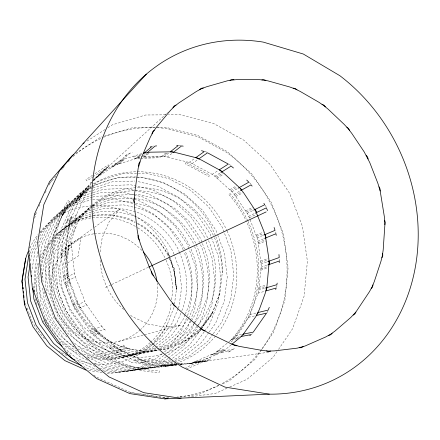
<?xml version="1.0" encoding="UTF-8"?>
<svg xmlns="http://www.w3.org/2000/svg" width="440" height="440" viewBox="0 0 440 440"><rect width="100%" height="100%" fill="white"/><g stroke="black" fill="none" stroke-linecap="round" stroke-linejoin="round"><path stroke-width="0.33" stroke-dasharray="2.2 1.65" d="M176.226 364.969L168.234 364.936L146.163 361.185L139.915 359.002L120.362 349.718L114.752 345.851L97.856 331.43L93.33 326.145L82.187 310.382L77.374 301.318L70.032 281.787L68.145 273.273L66.105 254.238L66.022 247.363L69.471 224.29L71.973 216.343L67.21 220.341L65.236 224.719L60.891 252.532L63.938 281.155L74.228 308.368L90.987 332.057L112.877 350.422L138.149 362.137L164.852 366.487L177.375 364.689M276.898 285.274L276.881 286.473L276.149 288.019M147.56 153.522L143.017 157.328L165.468 156.662L190.57 162.762L213.582 175.098L233.145 192.786L248.144 214.693L257.714 239.487L261.267 265.705L258.528 291.781L249.535 316.102L234.696 337.095L227.629 342.837M69.856 222.657L69.966 220.803L70.868 219.225M75.13 220.913L75.906 215.886L85.564 194.37M76.043 278.382L74.674 274.885L71.434 244.948L72.034 241.346M201.179 328.955L211.877 314.237L219.901 293.32L222.475 270.859A91.24 85.553 63.8 0 0 215.826 236.693M174.427 304.172L176.418 289.636L174.389 271.271L176.27 288.316L176.435 287.914L176.209 289.713L176.435 287.914L173.982 267.954L170.176 258.005M171.05 303.848L170.412 308.875A71.764 68.514 64.5 0 1 150.678 342.166M171.567 299.794L172.678 291A71.764 68.514 64.5 0 0 166.084 260.266M173.976 307.472L166.573 326.249A79.992 76.417 63.5 0 1 153.769 343.112M100.117 251.9L102.179 237.804L108.988 222.123L119.592 209.143L93.588 227.964M41.794 278.295L44.644 259.732L52.421 242.369L64.356 228.074L79.503 217.789L92.263 213.587M39.683 272.987L38.434 281.1L40.562 300.476L47.658 318.852L59.208 334.846L74.355 347.27M40.727 266.228L41.355 262.169L49.033 245.064L60.808 230.973L75.752 220.82L92.747 215.21M65.582 263.23L65.39 264.468L78.1 256.163L80.977 237.914L68.272 247.159L65.582 263.23L67.936 285.257A82.709 77.347 64.8 0 0 158.923 350.334M37.818 251.592L34.556 272.371L37.24 297.149L46.288 320.678L61.034 341.154L80.361 357.022L87.83 360.393M39.001 263.302L37.967 269.929L40.711 295.125L49.918 319.066L64.922 339.895L75.543 348.623M40.139 256.009L41.794 245.399L51.772 223.355L67.001 205.332L86.246 192.489L108.042 185.559L130.845 184.811L153.148 190.124L173.547 201.003L190.806 216.684L203.918 236.143L205.084 239.294M30.613 260.981L31.779 253.633L36.85 242.49M31.581 272.69L35.008 250.982L37.224 246.098M91.366 186.175L79.222 194.26L63.305 213.131L52.899 236.275L48.78 262.196A99.281 92.868 64.8 0 0 175.472 363.572M279.29 261.014L279.615 259.303M66.621 257.851L70.582 242.319L77.567 222.365A82.709 77.347 64.8 0 1 90.838 206.454M219.901 293.32L211.877 314.237L200.64 328.24M66.022 247.363L65.566 249.172L65.94 251.037M267.966 310.668L267.663 311.817L266.563 313.104M86.191 193.078L87.576 189.877L89.832 187.275M67.21 220.341L74.547 204.089L79.431 199.777L81.406 195.388L91.911 182.941M74.547 204.089L76.494 199.777L88.875 188.617M63.888 213.384L64.24 212.493L62.425 215.193L63.888 213.384L62.777 214.302M198.286 325.754L197.544 327.624L184.003 345.928L168.729 357.945M198.534 325.127C211.53 299.645 211.789 268.576 199.595 242.748M193.93 323.895L191.912 328.972L178.536 346.995L166.755 356.246M194.183 323.263C206.118 299.035 205.326 269.687 194.013 245.382M190.201 320.903L186.45 330.275L173.234 348.029L164.252 355.069M190.448 320.276L194.7 309.656L197.588 287.529L195.024 265.265L189.118 249.321M186.511 318.202L181.154 331.534L168.102 349.03L162.718 353.238M187.534 315.667C194.585 295.031 192.891 271.596 183.854 251.774M184.976 314.732L182.683 320.397L171.325 335.517L156.382 347.089L138.776 354.261L119.653 356.422L100.32 353.32L82.17 345.081L66.55 332.239L56.21 317.922M185.229 314.1C194.579 294.69 194.15 271.166 185.383 251.614M188.485 318.28C199.672 296.813 200.948 270.468 190.674 248.413M180.835 313.17L177.309 321.844L166.089 336.738L154.501 345.697M181.841 310.69C189.431 292.132 187.594 270.452 179.388 252.373M178.035 308.688L172.095 323.252L161.013 337.925L152.928 344.168M178.294 308.055L179.069 306.152L181.566 287.755L179.504 269.214L174.202 254.815M38.61 243.04L44.715 229.609L59.521 212.108L78.221 199.612L92.351 195.085M39.188 246.378L48.186 226.534L63.201 208.774L82.17 196.108L92.587 192.781M52.899 236.275L63.476 212.982A99.281 92.868 64.8 0 1 91.025 185.29M29.766 253.759L37.829 236.077M39.666 236.297L41.355 232.584L55.957 215.336L74.404 203L92.032 197.329M75.587 227.299L68.904 241.742L67.342 263.34L67.546 279.692M34.667 215.567L35.519 213.73M38.94 206.36L40.937 202.059M45.215 192.852L46.354 190.394M81.406 195.388L69.355 222.052L65.005 250.102L68.096 278.966L78.485 306.427L95.381 330.33L117.442 348.865L142.906 360.701L146.163 361.185M80.834 197.093L82.676 194.156M62.249 215.479L77.396 197.406A91.24 85.553 63.8 0 1 92.488 186.753M62.425 215.193L64.24 212.493M277.013 351.643L273.262 357.148L246.983 379.33L229.543 387.096M278.509 349.437L292.617 328.713L304.134 296.043L307.395 261.223L302.423 226.314L289.625 193.303L269.748 164.048L243.87 140.245L213.373 123.382L179.96 114.686L168.366 114.796M108.224 166.92L105.397 168.746L103.252 171.353M93.66 180.868L98.857 174.708L118.222 161.904L124.009 159.148L142.791 153.285M261.591 349.657L254.777 359.541L229.345 380.809L221.216 384.401M261.971 349.107L273.576 332.266L284.829 300.905L288.118 267.471L283.443 233.954L271.189 202.279L252.071 174.246L227.145 151.481L197.758 135.432L165.555 127.248L155.969 127.386M77.743 198.566L91.586 181.973M200.783 329.505L198.798 332.228L181.39 346.038A91.24 85.553 63.8 0 1 165.281 353.282M212.883 334.252L207.74 341.297L188.837 356.307L174.504 362.296M213.279 333.713L221.986 321.794L230.808 299.161L233.794 274.863L230.868 250.41L222.277 227.26L208.56 206.8L190.526 190.278L169.219 178.756L145.926 173.063L122.106 173.718L99.33 180.879L91.933 185.801M208.742 332.645L201.509 342.513L182.864 357.28L173.388 361.235M209.143 332.096L215.573 323.323L224.29 301.054L227.26 277.145L224.406 253.088L217.365 234.113M204.204 331.82L195.476 343.69L177.089 358.221L173.349 359.777M204.606 331.282L209.363 324.808L217.987 302.885L220.946 279.356L218.147 255.679L209.836 233.277L196.531 213.494L179.02 197.544L158.329 186.456L137.704 181.506M200.937 329.522L189.646 344.828L172.035 358.71M201.344 328.972L203.357 326.238L211.888 304.661L214.825 281.496L212.091 258.187L205.315 239.921M201.438 327.124L212.344 312.395M196.84 326.447L194.051 330.204L178.272 342.529L159.632 350.152M197.241 325.908C217.344 302.957 221.073 268.125 208.527 240.642M194.596 322.856L188.084 331.595L172.524 343.728L158.587 349.421M195.003 322.311L199.887 315.755L207.268 297.291L209.858 277.415L207.559 257.384L200.58 238.42L189.349 221.683L174.565 208.225L157.113 198.907L138.072 194.403L135.394 194.497M191.153 321.118L182.314 332.948L166.964 344.883L148.857 352.275L129.162 354.497L109.241 351.274L90.525 342.749L74.393 329.461L62.062 312.367L54.467 292.749L52.135 272.079L55.176 251.922L63.267 233.739L75.702 218.806L91.493 208.098M191.554 320.579C207.004 297.236 206.751 266.057 194.716 241.247C182.666 218.796 160.644 201.713 135.058 198.468M188.238 318.895L176.732 334.252L161.585 346.005L158.51 347.259M40.288 232.887L52.509 218.46L70.703 206.283L90.668 199.843M49.489 183.639L56.199 175.906M61.562 169.714L62.458 168.685M62.904 168.168L64.691 166.106M68.266 161.975L69.608 160.43M234.328 348.42L231.787 350.559L230.153 351.065L213.213 353.766L191.004 363.38L180.356 364.645M231.154 344.872L222.332 352.072L201.152 361.042L194.898 362.709L179.559 364.573M227.112 343.261L214.792 353.276L213.213 353.766M97.878 176.143L100.397 173.899M105.397 168.746L93.649 179.46L115.308 165.066L139.821 157.371M93.627 180.015L168.377 111.925M92.526 181.115L106.964 167.915M96.371 177.705L101.629 172.92M90.689 182.969L91.63 182.116M93.505 180.411L95.849 178.277M97.46 176.93L102.734 172.134M79.58 193.936L88.501 185.851L71.896 205.519L72.111 205.046L61.177 229.235L56.947 256.19L59.879 283.899L69.834 310.233L86.059 333.157L107.267 350.922L131.78 362.263L131.335 362.137L157.163 366.339L175.824 364.133M79.508 196.207L84.475 191.752M111.573 167.547L117.09 162.602M78.661 197.28L83.617 192.841M112.689 166.859L118.222 161.904M114.021 166.122L127.886 153.83L132.363 152.438M116.963 164.72L129.608 153.478M75.928 201.448L86.993 191.62M118.377 164.148L124.009 159.148M75.152 202.846L80.047 198.517M119.614 163.713L125.268 158.708M135.592 158.697L141.521 153.637M136.84 158.351L141.801 154.127M138.314 158.015L140.8 155.909M143.017 156.216L146.531 153.263M66.677 221.639L71.429 217.663M144.326 157.245L149.391 153.021M66.121 223.174L76.824 214.275M119.581 161.156L120.885 160.078L122.573 159.731M65.126 226.534L75.79 217.784M56.964 234.108L59.362 232.15M161.04 156.788L166.87 152.163M162.338 156.788L168.19 152.174M168.201 358.358L166.095 360.014L144.903 368.814L121.792 371.564L99.028 368.016M163.851 156.871L169.186 152.674M163.724 355.482L155.793 361.691L135.174 370.233L112.717 372.906L104.016 371.558M166.215 356.664L160.864 360.866L139.964 369.534L117.183 372.245L102.24 369.925M162.179 353.661L150.882 362.494L130.537 370.904L108.389 373.549L106.409 373.241M184.222 341.286L200.222 328.763L198.798 332.228L184.222 341.286L165.303 349.036L159.324 349.707M167.079 157.218L172.464 153.032M153.972 346.104L151.344 348.139L133.975 355.201L115.121 357.341L96.074 354.293L78.199 346.192M152.389 344.581C131.626 361.097 100.766 361.928 78.001 348.915M61.342 250.762L71.901 243.095M68.14 246.389L93.038 228.365M188.947 162.525L194.728 158.4M61.259 254.364L71.819 246.857M192.005 163.702L197.83 159.605M61.309 256.047L65.995 252.758M61.419 257.499L66.105 254.238M63.305 213.131L65.175 211.86M92.224 205.876L88.242 208.571L75.262 224.197L66.836 243.276L63.707 264.468L66.209 286.22L74.234 306.889L87.213 324.913L104.17 338.927L123.822 347.936L144.7 351.351L158.659 349.784M92.791 205.491C112.178 189.464 139.255 187.16 162.514 195.283C181.462 203.165 196.856 217.52 206.635 235.499L207.581 238.073M92.323 206.404L83.919 212.102L71.126 227.491L62.816 246.257L59.714 267.096L62.156 288.47L70.032 308.781L82.786 326.48L99.462 340.247L118.789 349.091L139.343 352.435L158.279 350.306M92.884 206.024L100.172 201.091L118.657 195.102L134.722 194.524M92.444 206.899L79.739 215.512L67.127 230.67L58.933 249.139L55.858 269.632L58.245 290.648L65.978 310.607L78.518 327.998L94.913 341.517L113.933 350.202L134.167 353.485L154.154 351.23L157.955 349.679M93 206.525L95.761 204.655L113.982 198.732L133.117 198.011M91.421 187.143L75.004 198.077L59.329 216.656L49.066 239.426L45.155 264.792L48.032 290.868L57.58 315.661L73.112 337.243L93.423 353.98L116.941 364.656L141.873 368.599L166.403 365.684L173.882 362.56M91.988 186.764L94.82 184.882L117.26 177.799L140.734 177.111L163.686 182.672L184.679 193.974L202.45 210.205L215.958 230.318L217.129 233.481M92.626 175.191L85.904 179.641L86.944 180.917L93.731 176.418M94.864 173.707L108.306 164.808L108.999 166.287L94.297 176.038M250.954 334.631L252.368 333.691M75.63 153.323L100.595 137.242L101.899 136.851M87.082 141.053L105.006 129.558M107.894 127.705L112.519 124.735L145.607 115.005L165.638 114.818M212.053 174.449L218.163 170.549M223.553 350.856L220.726 352.567M214.759 176.358L220.352 172.849M215.98 177.32L222.712 173.124M217.003 178.189L223.185 174.361M63.404 276.155L68.145 273.273M63.602 277.607L68.349 274.758M63.91 279.285L74.641 272.932M64.763 282.849L75.532 276.661M229.752 189.717L236.704 185.757M230.72 190.647L237.105 187.028M65.246 284.493L70.032 281.787M231.803 191.769L237.622 188.496M65.731 285.89L70.521 283.212M233.998 194.288L239.85 191.054M199.672 361.532L198.154 362.368L196.433 362.395M191.004 363.38L207.125 361.091L210.183 359.739M125.164 155.683L126.55 154.924M234.971 195.514L241.417 191.978M235.763 196.609L242.809 192.77M230.153 351.065L227.535 352.374M245.537 210.887L252.747 207.306M246.268 212.02L253.49 208.461M247.066 213.367L253.094 210.419M248.628 216.337L254.678 213.439M249.288 217.762L256.564 214.302M105.496 287.441L111.078 284.818M111.7 284.526L148.297 267.317M72.435 303.627L77.374 301.318M73.002 304.992L77.951 302.715M73.722 306.554L84.931 301.483L76.549 279.846M227.051 388.201L215.221 393.47L187.858 397.127M218.713 385.506L198.698 394.356L177.909 397.117M75.449 309.798L86.741 304.882L99.941 323.889M152.295 146.371L153.335 145.931M186.247 369.144L210.81 358.661L209.979 357.258L185.779 367.565M256.047 235.169L263.445 232.018M256.498 236.44L263.291 233.569M256.96 237.936L263.142 235.351M170.857 360.817L155.293 367.301L131.489 370.134L107.333 366.339L87.026 357.154M172.755 361.499L160.749 366.509L136.593 369.38L112.052 365.514L88.918 355.031L72.897 341.836M170.236 359.661L150.013 368.071L126.561 370.86L102.767 367.136L94.056 363.204M257.796 241.181L263.995 238.645M156.046 348.266L143.732 353.282L124.328 355.476L104.709 352.314L86.279 343.932L70.406 330.875L58.278 314.072L50.815 294.778L48.538 274.45L51.552 254.612L59.532 236.709L71.797 221.997L87.368 211.437L92.428 209.781M258.115 242.71L265.551 239.69M258.329 244.041L265.777 241.043M260.645 261.124L268.153 258.423M260.794 262.466L267.674 260.007M260.893 264.017L267.157 261.805M260.947 267.344L267.212 265.183M260.893 268.895L268.416 266.327M260.794 270.221L267.685 267.889M92.901 213.378C105.87 209.402 119.785 211.728 132.583 215.364C149.924 222.365 164.098 235.312 173.052 251.686L173.971 254.194M90.046 330.429L101.998 326.502L102.988 328.202L105.842 330.555M93.06 209.572L105.078 205.639L123.679 204.881L133.458 207.141M91.135 212.113C57.8 222.156 39.567 260.365 46.915 293.403M91.779 211.904C106.266 205.904 122.529 207.922 137.181 212.278C154.776 219.412 169.136 232.573 178.216 249.2L179.152 251.74M92.774 207.68L109.456 202.24L128.321 201.504L132.946 202.576M92.686 197.12L95.299 196.284L117.172 195.465L138.562 200.437L158.125 210.749L174.674 225.665L187.226 244.216L188.881 248.683M92.989 194.876L99.413 192.819L121.589 192.022L133.413 194.794M90.987 332.057L96.305 330.352L97.856 331.43M93.236 192.572L103.659 189.25L126.143 188.474L134.139 190.366M92.411 188.133L90.459 188.749L70.934 201.768L55.484 220.066L45.37 242.468L41.498 267.405L43.197 282.92M93.06 187.924L112.574 181.742L135.025 181.044M92.51 333.113L104.577 329.312M93.726 334.301L99.094 332.64M94.814 335.269L100.205 333.63M259.006 287.216L265.903 285.148M104.5 136.076L132.457 127.738L155.281 127.397M258.83 288.536L266.349 286.308M258.561 290.059L264.825 288.216M257.812 293.266L265.326 291.115M118.564 341.38L143.831 334.895M144.496 334.725L181.071 325.336L164.643 327.036L147.879 324.049L132.11 316.52L129.492 314.292M109.082 347.237L114.752 345.851M249.981 314.452L256.795 312.818M110.215 348.128L115.907 346.764M111.573 349.102L124.476 346.071L125.835 347.446L130.454 349.602M248.468 317.339L255.261 315.75M114.587 351.021L127.617 348.079M116.034 351.835L121.836 350.548M164.852 366.487L176.512 364.678M173.267 365.145L171.551 365.525L169.835 365.068M179.96 364.315L184.74 363.748M117.304 352.473L123.134 351.202M203.803 361.438L207.125 361.091M122.458 357.467L125.565 356.857M235.538 335.621L241.428 334.466M233.332 337.992L239.195 336.875M232.243 339.036L238.095 337.931M231.264 339.884L237.754 338.668M133.776 360.107L139.915 359.002M135.069 360.663L141.229 359.563M136.593 361.224L150.557 358.782L152.18 359.733L176.572 363.709M139.909 362.247L154.011 359.854M141.477 362.632L147.757 361.581M142.835 362.901L149.144 361.856M218.29 350.433L225.885 349.173M217.25 351.225L224.823 349.982M215.996 352.083L233.03 349.316M211.877 354.47L219.368 353.287M210.694 355.02L218.163 353.843M160.237 365.739L166.859 364.755M161.59 365.915L168.234 364.936M163.163 366.042L177.562 363.941M170.28 365.118L176.385 364.232M177.062 364.133L182.485 363.341L178.486 363.814M195.184 361.603L202.406 360.558M193.952 362.082L201.152 361.042M179.762 364.21L181.709 363.924M192.495 362.566L208.67 360.239M189.31 363.413L205.37 361.119M186.489 363.918L268.648 352.226M178.844 145.459L179.96 145.321L181.638 145.904M176.946 365.052L166.535 366.113M168.861 397.518A136.746 126.792 64.8 0 1 164.758 397.551L163.004 397.639L156.266 396.616M93.434 215.177L110.605 214.407L128.117 218.361L135.251 222.079M92.664 199.584L112.893 198.798L133.996 203.665M140.124 158.296L133.947 158.472L133.633 156.888L142.456 156.646M140.811 158.279L160.034 157.74L160.105 156.167L143.138 156.629M204.892 151.63L206.019 151.8L207.51 152.79M164.758 397.551L130.213 392.326L97.35 377.443A136.746 126.792 64.8 0 1 93.385 374.864M129.971 392.645L137.39 393.767M138.061 393.866L152.218 396.006M152.895 396.11L155.59 396.517M100.001 370.937L89.958 369.38L83.847 366.63M88.6 370.486L102.454 372.631M98.164 369.292L94.089 368.654L76.714 360.839M134.107 207.29C155.65 211.629 173.024 227.882 183.546 246.631L184.465 249.123M135.592 203.192C159.857 207.356 180.714 225.506 190.443 247.781M134.074 194.948L143.275 197.104L163.108 207.603L179.889 222.767L192.615 241.61L193.781 244.75M134.805 190.52L148.132 193.672L168.245 204.358L185.262 219.769L198.176 238.92L199.359 242.11M178.206 363.847L179.377 364.161M120.362 349.718L118.618 349.102L117.293 347.76M148.968 358.188L150.557 358.782M228.844 164.302L229.906 164.758L231.132 166.078M95.293 366.531L76.296 357.968L64.147 348.002M137.632 223.316L144.166 226.721L157.751 238.904L168.036 254.106L168.746 256.025L168.361 253.248L169.774 257.697M135.201 204.298L153.296 213.802L169.62 228.481L181.99 246.752L183.623 251.147M142.786 360.14L144.37 361.07M123.057 345.048L124.476 346.071M249.299 182.551L250.228 183.26L251.119 184.828M67.062 337.046C52.905 324.588 43.632 306.009 42.592 287.1M123.734 309.392C108.933 297.033 100.672 277.69 100.001 258.566M80.454 307.62L79.206 306.158L78.689 304.304M86.741 304.882L85.459 303.38L84.931 301.483M100.865 325.122L101.998 326.502M265.089 205.205L265.837 206.129L266.343 207.845M54.489 318.505L53.686 317.394L44.308 293.034L43.94 289.663M95.343 328.691L96.305 330.352M69.537 280.11L68.695 278.377L68.668 276.469M169.95 257.411L166.777 249.112A79.992 76.417 63.5 0 0 135.053 216.101M25.295 303.418L26.499 306.614M26.977 307.885L28.408 311.691M28.65 312.323L31.702 320.441M169.659 258.506L174.394 271.37L173.982 267.954L172.398 265.947L169.978 258.329M275.836 231.985L275.93 233.75M162.014 354.255A91.24 85.553 63.8 0 1 49.126 260.024M93.082 186.428A91.24 85.553 63.8 0 1 136.868 177.078M137.544 177.122A91.24 85.553 63.8 0 1 215.573 236.066M212.608 312.323A82.709 77.347 64.8 0 1 161.629 349.877M91.85 205.552A82.709 77.347 64.8 0 1 213.312 235.252M214.456 237.688A82.709 77.347 64.8 0 1 222.244 272.888M153.28 343.585A79.992 76.417 63.5 0 1 94.49 363.869M90.508 363.358A79.992 76.417 63.5 0 1 75.587 359.48M66.842 355.636A79.992 76.417 63.5 0 1 59.246 351.186M44.451 338.635A79.992 76.417 63.5 0 1 31.939 321.068M29.777 248.012A79.992 76.417 63.5 0 1 37.812 234.801M39.947 232.117A79.992 76.417 63.5 0 1 91.212 205.86M91.9 205.816A79.992 76.417 63.5 0 1 134.47 215.765M151.096 343.932A72.54 69.135 64.8 0 1 81.989 353.386M77.038 351.06A72.54 69.135 64.8 0 1 44.655 318.005M39.715 305.409A72.54 69.135 64.8 0 1 39.023 265.958M40.359 261.437A72.54 69.135 64.8 0 1 135.064 222.525M137.467 223.79A72.54 69.135 64.8 0 1 169.23 258.049M169.51 258.671A72.54 69.135 64.8 0 1 176.209 289.713M167.25 324.561A72.54 69.135 64.8 0 1 153.131 342.194M150.172 342.628A71.764 68.514 64.5 0 1 86.218 356.543M80.559 354.552A71.764 68.514 64.5 0 1 59.84 341.792M43.89 321.998A71.764 68.514 64.5 0 1 43.258 320.832M36.922 304.689A71.764 68.514 64.5 0 1 35.607 298.733M34.716 291.88A71.764 68.514 64.5 0 1 38.55 261.828M40.002 258.082A71.764 68.514 64.5 0 1 137.22 227.458M137.786 227.81A71.764 68.514 64.5 0 1 164.929 257.829M140.421 329.703A55.352 52.817 64.8 0 1 56.876 311.113A55.352 52.817 64.8 0 1 93.836 233.799M94.484 233.695A55.352 52.817 64.8 0 1 141.972 250.514M157.196 282.843A55.352 52.817 64.8 0 1 140.905 329.257M218.74 385.281A136.746 126.792 64.8 0 1 177.073 397.04M70.703 355.79A136.746 126.792 64.8 0 1 66.985 351.78M49.286 327.25A136.746 126.792 64.8 0 1 45.117 319.468M34.776 292.221A136.746 126.792 64.8 0 1 32.747 283.679M29.777 255.86A136.746 126.792 64.8 0 1 29.981 247.093M34.634 218.312A136.746 126.792 64.8 0 1 36.581 211.871M48.867 185.224A136.746 126.792 64.8 0 1 51.777 180.67M73.095 156.486A136.746 126.792 64.8 0 1 103.07 137.522M103.697 137.247A136.746 126.792 64.8 0 1 154.644 127.611M157.388 127.727A136.746 126.792 64.8 0 1 165.55 128.425L197.466 136.521L226.606 152.427A136.746 126.792 64.8 0 1 261.778 349.124M261.365 349.673A136.746 126.792 64.8 0 1 221.166 384.043M93.357 183.865A99.281 92.868 64.8 0 1 226.793 230.274M227.079 230.885A99.281 92.868 64.8 0 1 215.886 335.533M215.457 336.05A99.281 92.868 64.8 0 1 176.121 363.352M247.715 220.754A109.786 102.02 64.8 0 0 229.851 193.336L228.784 194.348A108.147 100.496 64.8 0 1 246.395 221.37M248.006 221.375A109.786 102.02 64.8 0 1 231.347 341.941L230.225 340.797A108.147 100.496 64.8 0 0 246.681 221.986M185.994 162.448L185.548 163.916L208.923 176.418L209.704 175.142L185.994 162.448M69.454 201.559L68.129 200.585A109.786 102.02 64.8 0 0 65.538 312.493A109.786 102.02 64.8 0 0 159.236 372.416L159.17 370.772A108.147 100.496 64.8 0 1 66.935 311.745A108.147 100.496 64.8 0 1 69.454 201.559"/><path stroke-width="0.66" d="M384.901 224.565L383.18 250.008L382.355 255.717L380.974 261.239L374.303 281.551L372.141 286.776L369.468 291.665L355.883 312.059L350.724 317.532L334.978 331.084L330.495 334.323L325.666 336.98L304.992 346.043L297.347 348.128L274.357 350.889L268.571 351.07L262.746 350.543L238.942 346.302L230.764 343.645L207.972 332.684L202.505 329.494L197.357 325.688L178.849 309.722L174.218 305.085L170.055 299.954L153.478 275.814L149.479 267.614L140.514 244.107L138.595 237.738L137.341 231.242L134.442 206.679L134.156 200.195L134.563 193.781L138.171 168.311L141.191 158.208L150.271 137.269L153.082 132.022L156.453 127.204L170.423 110.446L174.444 106.398L178.893 102.9L196.559 91.361L201.443 88.748L206.619 86.757L228.151 80.592L237.501 79.503L259.98 79.689L267.773 80.817L289.79 86.993L295.091 88.93L300.234 91.443L318.967 102.306L323.741 105.54L328.229 109.263L344.24 124.438L348.222 128.744L351.819 133.43L364.232 151.965L369.716 162.465L377.856 183.277L380.193 191.015L384.329 216.59L384.901 224.565L385.236 222.47L384.725 220.303M266.673 289.421L269.088 262.839L268.78 258.197L265.447 236.225L264.061 231.754L255.723 211.041L243.397 192.451L239.365 187.517L224.306 173.663L219.274 169.84L201.526 160.105L195.778 157.652L176.38 152.73L170.253 151.833L150.403 152.18L143.291 153.175M279.24 262.625L279.29 261.014L267.839 264.968M138.633 166.232L138.738 163.862L139.849 161.865M30.19 263.654L28.072 277.007L30.641 300.988L39.375 323.747L53.647 343.547L72.369 358.881L74.85 359.997M28.133 251.713A79.992 76.417 63.5 0 0 25.63 258.687L22 281.353L24.464 304.584L32.907 326.623L46.734 345.78L64.883 360.624L85.96 370.079M25.63 258.687L22.193 279.532L22 281.353L22.677 286.105M277.184 283.096L276.909 284.675L265.452 288.035M269.093 264.534L269.418 262.862L269.033 261.146M266.706 287.666L265.106 293.706L259.177 309.854L255.712 316.784L243.392 334.087L240.048 337.562L231.677 344.443M372.999 284.906L372.499 287.029L371.228 288.607M134.222 197.835L133.672 200.151L134.178 202.56M257.73 313.638L258.033 312.516L268.12 310.096L269.28 307.368M275.715 289.553L276.149 288.019L265.953 290.939L266.437 289.927M151.982 133.887L152.674 131.731L154.242 130.202M381.92 257.763L382.74 255.865L382.723 253.649M29.211 254.98L28.655 256.201L24.987 279.213L27.5 302.814L36.091 325.209L50.133 344.68L68.563 359.766L81.4 365.536M355.883 312.059L354.882 313.957L353.227 315.106M242.82 335.088L243.392 334.087L253.237 332.156L266.563 313.104L256.498 315.458L257.219 314.622M172.915 107.811L174.114 106.024L176.017 105.05M146.382 74.124L83.039 143.655L59.461 170.836L43.824 204.617L37.653 242.616L41.707 281.914L55.836 319.358L78.925 351.885L109.043 376.926L143.655 392.661L179.96 398.178L181.274 398.002M332.178 333.212L330.715 334.752L328.768 335.368M249.832 335.715L250.954 334.631L241.153 336.501M147.538 152.416L155.095 146.058L156.656 145.899M199.617 89.623L201.218 88.314L203.302 87.939M73.931 154.423L72.226 155.518L49.544 181.665L34.491 214.055L28.512 250.404L32.335 287.947L45.799 323.68L67.865 354.712L96.69 378.593L129.877 393.608L164.753 398.866L269.319 394.152A180.73 159.088 64.8 0 0 413.936 274.131A180.73 159.088 64.8 0 0 339.884 75.719L303.303 54.021L263.219 42.097A180.73 159.088 64.8 0 0 97.125 155.689A180.73 159.088 64.8 0 0 182.177 367.059L224.95 387.101L269.319 394.152M83.039 143.655L84.194 142.912M220.907 172.496L231.132 166.078L233.459 167.992M303.182 346.659L301.34 347.716L299.222 347.738M238.2 188.166L248.831 182.193L246.708 180.054M240.433 190.735L251.119 184.828L252.126 186.109M253.699 210.128L264.715 204.743L263.885 203.335M255.282 213.147L266.343 207.845L267.575 210.628M148.918 267.025L266.162 211.904M145.305 152.515L144.287 152.95L151.773 146.597L150.249 146.933M263.758 235.092L275.05 230.368L274.093 227.48M264.611 238.392L275.93 233.75L276.26 235.345M229.988 80.229L231.858 79.464L233.981 79.684M267.779 261.586L279.224 257.548L278.954 254.535M270.694 351.093L268.582 351.571L266.442 350.966M164.753 398.866L168.041 398.425M261.861 79.855L263.874 79.662L265.892 80.438M176.715 145.437L178.282 145.53L170.253 151.833L171.903 151.63L173.541 152.196L181.638 145.904L183.2 146.168M236.946 345.78L234.707 345.62L232.716 344.405M197.428 157.894L195.778 157.652L204.331 151.547L201.514 150.684M293.172 88.149L295.185 88.517L296.989 89.776M204.468 330.743L202.274 329.929L200.585 328.18M322.031 104.297L323.934 105.188L325.418 106.843M197.918 158.219L198.891 158.857L207.51 152.79L228.316 164.071L219.274 169.84L220.831 170.506L222.03 171.793M175.852 306.845L173.877 305.426L172.634 303.27M346.814 127.122L348.497 128.469L349.586 130.411M62.035 346.269L57.283 342.37L42.773 322.24L33.886 299.101L32.72 288.266M153.478 275.814L151.882 273.9L151.195 271.497M254.903 209.539L256.003 210.887L256.498 212.57M366.179 155.183L367.543 156.91L368.187 159.022M240.735 188.556L241.604 190.086M379.066 186.84L380.034 188.848L380.193 191.015M264.996 234.575L265.507 235.631M139.211 240.086L138.121 237.837L138.05 235.378M22.875 287.463L23.067 288.822L22.996 287.518M31.334 275.407L31.477 276.76M22.528 282.86L22.66 284.191M23.392 291.517L23.529 292.848M23.799 295.52L23.997 297.523M265.793 236.731L265.848 237.881M24.332 300.861L24.464 304.584M26.527 308.655L26.543 310.019M143.314 251.994A55.352 52.817 64.8 0 1 157.009 281.507"/></g></svg>
